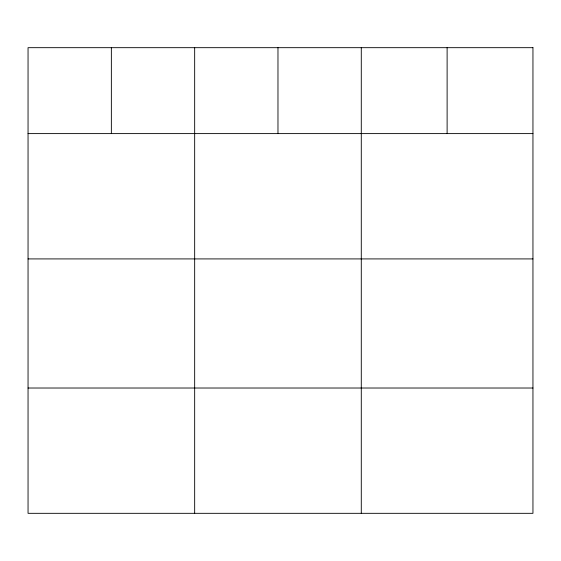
<?xml version="1.0" encoding="UTF-8"?>
<svg xmlns="http://www.w3.org/2000/svg" width="561" height="561" viewBox="0 0 561 561"><rect width="100%" height="100%" fill="white"/><g stroke="black" fill="none" stroke-linecap="round" stroke-linejoin="round"><path stroke-width="0.84" d="M28.05 133.609L532.95 133.609M28.05 258.916L532.95 258.916M28.05 388.016L532.95 388.016M447.117 47.678L447.117 133.609M361.284 47.678L361.284 513.322M277.976 47.678L277.976 133.609M194.667 47.678L194.667 513.322M111.359 47.678L111.359 133.609M532.95 47.678L28.05 47.678L28.05 513.322L532.95 513.322L532.95 47.678"/></g></svg>
